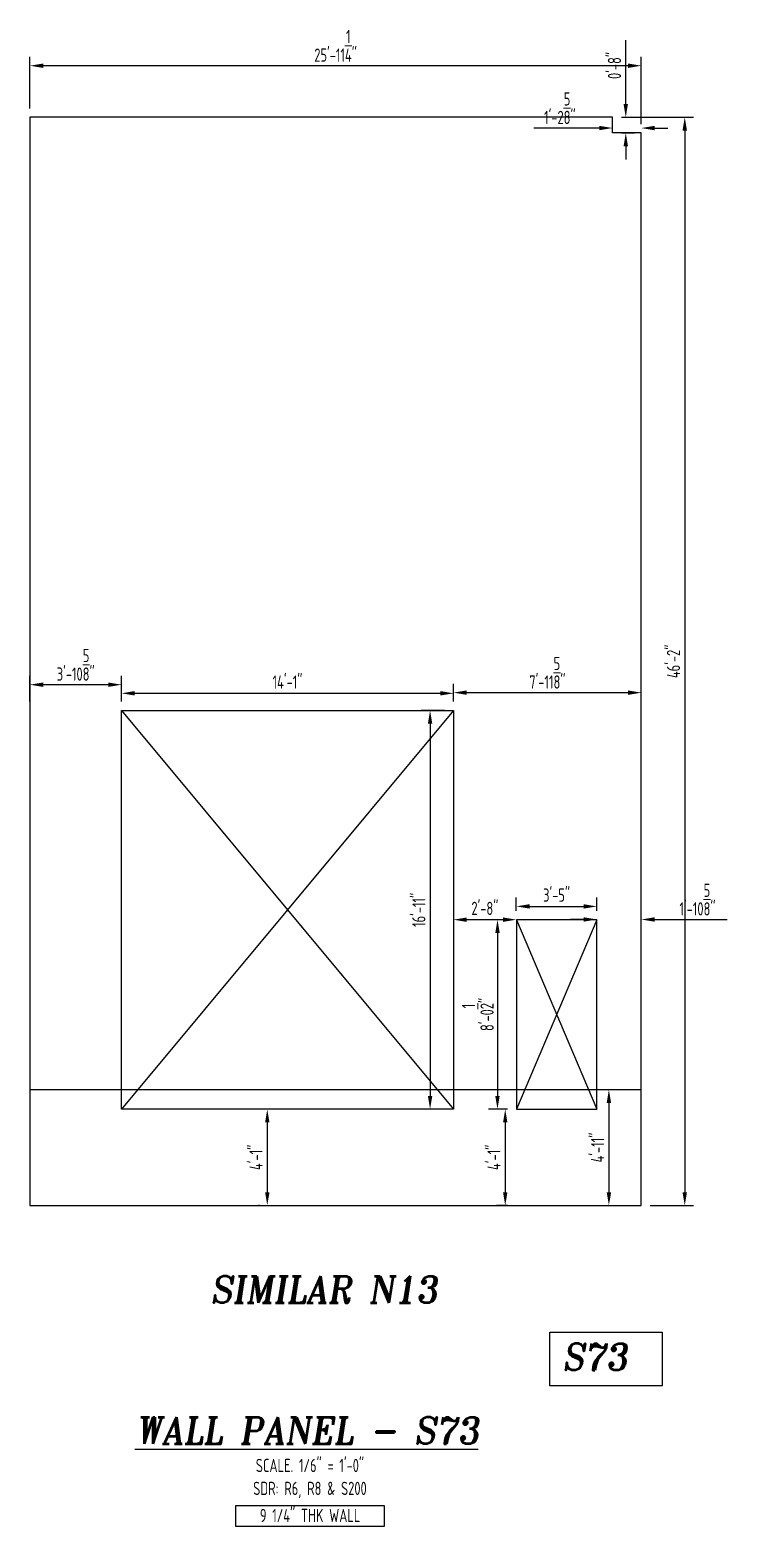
# Model space of a CAD drawing. Header units: inches. Extents: x 10095 to 38568, y -2433 to 4174.
# Drawn here: x 31890 to 32249, y 1179 to 1940 of the extents above; entities that cross this region are included whole.
import ezdxf
from ezdxf.enums import TextEntityAlignment as Align

# ---------------------------------------------------------------- set-up
doc = ezdxf.new("R2010")
doc.units = ezdxf.units.IN
doc.header["$MEASUREMENT"] = 0
doc.layers.get('0').update_dxf_attribs({"linetype": 'CONTINUOUS'})
doc.layers.get('Defpoints').update_dxf_attribs({"linetype": 'CONTINUOUS'})
for name, color, linetype in [('0-25', 7, 'CONTINUOUS'), ('0-35', 3, 'CONTINUOUS'), ('0-35TEXT', 3, 'CONTINUOUS'), ('0-50', 10, 'CONTINUOUS'), ('Hatch', 253, 'CONTINUOUS')]:
    doc.layers.add(name, color=color, linetype=linetype)
doc.layers.add('COVER', color=6, linetype='CONTINUOUS', lineweight=0, plot=False)
doc.styles.add('AR', font='ARCHQUIK.shx', dxfattribs={"width": 0.8})
doc.styles.add('ROMANT', font='romant')
doc.dimstyles.new('CADS_DIM_48', dxfattribs={"dimscale": 48, "dimtxt": 0.09375, "dimasz": 0.09375, "dimexe": 0.0625, "dimexo": 0.0625, "dimgap": 0.09375, "dimtad": 0, "dimtih": 1, "dimtoh": 1, "dimzin": 1, "dimdsep": 46, "dimlunit": 4, "dimtxsty": 'AR', "dimblk": 'CLOSED', "dimcen": 0.1875, "dimadec": 0, "dimazin": 0, "dimtfac": 1, "dimtofl": 0, "dimtmove": 0, "dimatfit": 1, "dimldrblk": 'DOTBLANK', "dimfxl": 1, "dimtzin": 0, "dimarcsym": 0})

# ---------------------------------------------------------------- blocks, each defined once
blk = doc.blocks.new('*D253')
at = {"layer": 'COVER', "color": 0, "lineweight": -2, "transparency": 16777216}
for p, q in [((32179.83, 1890.29), (32146.42, 1890.29)), ((32186.58, 1892.27), (32186.58, 1894.79)), ((32201.21, 1892.27), (32201.21, 1894.79)), ((32207.96, 1890.29), (32214.71, 1890.29))]:
    blk.add_line(p, q, dxfattribs=at)
at = {"layer": 'COVER', "color": 0, "transparency": 16777216}
for points in [[(32179.83, 1891.41), (32179.83, 1889.16), (32186.58, 1890.29)], [(32207.96, 1891.41), (32207.96, 1889.16), (32201.21, 1890.29)]]:
    blk.add_solid(points, dxfattribs=at)
at = {"layer": 'Defpoints', "color": 0, "transparency": 16777216}
for p in [(32186.58, 1890.29), (32186.58, 1887.77), (32201.21, 1887.77)]:
    blk.add_point(p, dxfattribs=at)
at = {"layer": 'COVER', "color": 0, "transparency": 16777216, "insert": (32159.75, 1900.41), "char_height": 6.75, "attachment_point": 5, "style": 'AR'}
blk.add_mtext('1\'-2{\\H1.000000x;\\S5/8;}"', dxfattribs=at)
blk = doc.blocks.new('_DotBlank')
at = {"layer": '0-35', "color": 0, "lineweight": -2}
blk.add_line((-0.5, 0), (-1, 0), dxfattribs=at)
blk.add_circle((0, 0), 0.5, dxfattribs=at)
blk = doc.blocks.new('*D254')
at = {"layer": 'COVER', "color": 0, "lineweight": -2, "transparency": 16777216}
for p, q in [((32193.29, 1902.52), (32193.29, 1934.99)), ((32191.08, 1895.77), (32197.79, 1895.77)), ((32191.08, 1887.77), (32197.79, 1887.77)), ((32193.29, 1881.02), (32193.29, 1874.27))]:
    blk.add_line(p, q, dxfattribs=at)
at = {"layer": 'COVER', "color": 0, "transparency": 16777216}
for points in [[(32192.16, 1902.52), (32194.41, 1902.52), (32193.29, 1895.77)], [(32192.16, 1881.02), (32194.41, 1881.02), (32193.29, 1887.77)]]:
    blk.add_solid(points, dxfattribs=at)
at = {"layer": 'Defpoints', "color": 0, "transparency": 16777216}
for p in [(32186.58, 1895.77), (32193.29, 1895.77), (32186.58, 1887.77)]:
    blk.add_point(p, dxfattribs=at)
at = {"layer": 'COVER', "color": 0, "transparency": 16777216, "insert": (32187.55, 1922.13), "char_height": 6.75, "attachment_point": 5, "rotation": 90, "style": 'AR'}
blk.add_mtext('0\'-8"', dxfattribs=at)
blk = doc.blocks.new('*D255')
at = {"layer": 'COVER', "color": 0, "lineweight": -2, "transparency": 16777216}
for p, q in [((31889.96, 1900.27), (31889.96, 1926.51)), ((32194.46, 1922.01), (31896.71, 1922.01)), ((32201.21, 1892.27), (32201.21, 1926.51))]:
    blk.add_line(p, q, dxfattribs=at)
at = {"layer": 'COVER', "color": 0, "transparency": 16777216}
for points in [[(31896.71, 1923.14), (31896.71, 1920.89), (31889.96, 1922.01)], [(32194.46, 1923.14), (32194.46, 1920.89), (32201.21, 1922.01)]]:
    blk.add_solid(points, dxfattribs=at)
at = {"layer": 'Defpoints', "color": 0, "transparency": 16777216}
for p in [(31889.96, 1922.01), (31889.96, 1895.77), (32201.21, 1887.77)]:
    blk.add_point(p, dxfattribs=at)
at = {"layer": 'COVER', "color": 0, "transparency": 16777216, "insert": (32045.58, 1932.14), "char_height": 6.75, "attachment_point": 5, "style": 'AR'}
blk.add_mtext('25\'-11{\\H1.000000x;\\S1/4;}"', dxfattribs=at)
blk = doc.blocks.new('*D256')
at = {"layer": 'COVER', "color": 0, "lineweight": -2, "transparency": 16777216}
for p, q in [((32191.08, 1895.77), (32227.82, 1895.77)), ((32223.32, 1889.02), (32223.32, 1348.52)), ((32205.71, 1341.77), (32227.82, 1341.77))]:
    blk.add_line(p, q, dxfattribs=at)
at = {"layer": 'COVER', "color": 0, "transparency": 16777216}
for points in [[(32222.19, 1889.02), (32224.44, 1889.02), (32223.32, 1895.77)], [(32222.19, 1348.52), (32224.44, 1348.52), (32223.32, 1341.77)]]:
    blk.add_solid(points, dxfattribs=at)
at = {"layer": 'Defpoints', "color": 0, "transparency": 16777216}
for p in [(32186.58, 1895.77), (32201.21, 1341.77), (32223.32, 1341.77)]:
    blk.add_point(p, dxfattribs=at)
at = {"layer": 'COVER', "color": 0, "transparency": 16777216, "insert": (32217.58, 1618.77), "char_height": 6.75, "attachment_point": 5, "rotation": 90, "style": 'AR'}
blk.add_mtext('46\'-2"', dxfattribs=at)
blk = doc.blocks.new('*D257')
at = {"layer": 'COVER', "color": 0, "lineweight": -2, "transparency": 16777216}
for p, q in [((32184.7, 1394.02), (32184.7, 1348.52)), ((32188.64, 1400.77), (32189.2, 1400.77)), ((32188.64, 1341.77), (32189.2, 1341.77))]:
    blk.add_line(p, q, dxfattribs=at)
at = {"layer": 'COVER', "color": 0, "transparency": 16777216}
for points in [[(32183.58, 1394.02), (32185.83, 1394.02), (32184.7, 1400.77)], [(32183.58, 1348.52), (32185.83, 1348.52), (32184.7, 1341.77)]]:
    blk.add_solid(points, dxfattribs=at)
at = {"layer": 'Defpoints', "color": 0, "transparency": 16777216}
for p in [(32184.14, 1400.77), (32184.14, 1341.77), (32184.7, 1341.77)]:
    blk.add_point(p, dxfattribs=at)
at = {"layer": 'COVER', "color": 0, "transparency": 16777216, "insert": (32178.96, 1371.27), "char_height": 6.75, "attachment_point": 5, "rotation": 90, "style": 'AR'}
blk.add_mtext('4\'-11"', dxfattribs=at)
blk = doc.blocks.new('*D258')
at = {"layer": 'COVER', "color": 0, "lineweight": -2, "transparency": 16777216}
for p, q in [((32006.79, 1390.77), (32006.29, 1390.77)), ((32010.79, 1384.02), (32010.79, 1348.52)), ((32006.79, 1341.77), (32006.29, 1341.77))]:
    blk.add_line(p, q, dxfattribs=at)
at = {"layer": 'COVER', "color": 0, "transparency": 16777216}
for points in [[(32009.67, 1384.02), (32011.92, 1384.02), (32010.79, 1390.77)], [(32009.67, 1348.52), (32011.92, 1348.52), (32010.79, 1341.77)]]:
    blk.add_solid(points, dxfattribs=at)
at = {"layer": 'Defpoints', "color": 0, "transparency": 16777216}
for p in [(32011.29, 1390.77), (32010.79, 1341.77), (32011.29, 1341.77)]:
    blk.add_point(p, dxfattribs=at)
at = {"layer": 'COVER', "color": 0, "transparency": 16777216, "insert": (32005.05, 1366.27), "char_height": 6.75, "attachment_point": 5, "rotation": 90, "style": 'AR'}
blk.add_mtext('4\'-1"', dxfattribs=at)
blk = doc.blocks.new('*D259')
at = {"layer": 'COVER', "color": 0, "lineweight": -2, "transparency": 16777216}
for p, q in [((31889.96, 1598.27), (31889.96, 1611.39)), ((31936.58, 1598.27), (31936.58, 1611.39)), ((31929.83, 1606.89), (31896.71, 1606.89))]:
    blk.add_line(p, q, dxfattribs=at)
at = {"layer": 'COVER', "color": 0, "transparency": 16777216}
for points in [[(31896.71, 1608.02), (31896.71, 1605.77), (31889.96, 1606.89)], [(31929.83, 1608.02), (31929.83, 1605.77), (31936.58, 1606.89)]]:
    blk.add_solid(points, dxfattribs=at)
at = {"layer": 'Defpoints', "color": 0, "transparency": 16777216}
for p in [(31889.96, 1606.89), (31889.96, 1593.77), (31936.58, 1593.77)]:
    blk.add_point(p, dxfattribs=at)
at = {"layer": 'COVER', "color": 0, "transparency": 16777216, "insert": (31913.27, 1617.02), "char_height": 6.75, "attachment_point": 5, "style": 'AR'}
blk.add_mtext('3\'-10{\\H1.000000x;\\S5/8;}"', dxfattribs=at)
blk = doc.blocks.new('*D260')
at = {"layer": 'COVER', "color": 0, "lineweight": -2, "transparency": 16777216}
for p, q in [((31936.58, 1598.27), (31936.58, 1607.01)), ((31943.33, 1602.51), (32098.83, 1602.51)), ((32105.58, 1598.27), (32105.58, 1607.01))]:
    blk.add_line(p, q, dxfattribs=at)
at = {"layer": 'COVER', "color": 0, "transparency": 16777216}
for points in [[(31943.33, 1603.63), (31943.33, 1601.38), (31936.58, 1602.51)], [(32098.83, 1603.63), (32098.83, 1601.38), (32105.58, 1602.51)]]:
    blk.add_solid(points, dxfattribs=at)
at = {"layer": 'Defpoints', "color": 0, "transparency": 16777216}
for p in [(32105.58, 1602.51), (31936.58, 1593.77), (32105.58, 1593.77)]:
    blk.add_point(p, dxfattribs=at)
at = {"layer": 'COVER', "color": 0, "transparency": 16777216, "insert": (32021.08, 1608.25), "char_height": 6.75, "attachment_point": 5, "style": 'AR'}
blk.add_mtext('14\'-1"', dxfattribs=at)
blk = doc.blocks.new('*D261')
at = {"layer": 'COVER', "color": 0, "lineweight": -2, "transparency": 16777216}
for p, q in [((32105.58, 1598.27), (32105.58, 1607.35)), ((32201.21, 1598.27), (32201.21, 1607.35)), ((32112.33, 1602.85), (32194.46, 1602.85))]:
    blk.add_line(p, q, dxfattribs=at)
at = {"layer": 'COVER', "color": 0, "transparency": 16777216}
for points in [[(32112.33, 1603.97), (32112.33, 1601.72), (32105.58, 1602.85)], [(32194.46, 1603.97), (32194.46, 1601.72), (32201.21, 1602.85)]]:
    blk.add_solid(points, dxfattribs=at)
at = {"layer": 'Defpoints', "color": 0, "transparency": 16777216}
for p in [(32201.21, 1602.85), (32105.58, 1593.77), (32201.21, 1593.77)]:
    blk.add_point(p, dxfattribs=at)
at = {"layer": 'COVER', "color": 0, "transparency": 16777216, "insert": (32153.4, 1612.97), "char_height": 6.75, "attachment_point": 5, "style": 'AR'}
blk.add_mtext('7\'-11{\\H1.000000x;\\S5/8;}"', dxfattribs=at)
blk = doc.blocks.new('*D262')
at = {"layer": 'COVER', "color": 0, "lineweight": -2, "transparency": 16777216}
for p, q in [((32133.08, 1487.27), (32123.48, 1487.27)), ((32127.98, 1480.52), (32127.98, 1397.52)), ((32133.08, 1390.77), (32123.48, 1390.77))]:
    blk.add_line(p, q, dxfattribs=at)
at = {"layer": 'COVER', "color": 0, "transparency": 16777216}
for points in [[(32126.86, 1480.52), (32129.11, 1480.52), (32127.98, 1487.27)], [(32126.86, 1397.52), (32129.11, 1397.52), (32127.98, 1390.77)]]:
    blk.add_solid(points, dxfattribs=at)
at = {"layer": 'Defpoints', "color": 0, "transparency": 16777216}
for p in [(32137.58, 1487.27), (32127.98, 1390.77), (32137.58, 1390.77)]:
    blk.add_point(p, dxfattribs=at)
at = {"layer": 'COVER', "color": 0, "transparency": 16777216, "insert": (32117.97, 1439.02), "char_height": 6.75, "attachment_point": 5, "rotation": 90, "style": 'AR'}
blk.add_mtext('8\'-0{\\H1.000000x;\\S1/2;}"', dxfattribs=at)
blk = doc.blocks.new('*D263')
at = {"layer": 'COVER', "color": 0, "lineweight": -2, "transparency": 16777216}
for p, q in [((32137.58, 1491.77), (32137.58, 1498.52)), ((32144.33, 1494.02), (32171.83, 1494.02)), ((32178.58, 1491.77), (32178.58, 1498.52))]:
    blk.add_line(p, q, dxfattribs=at)
at = {"layer": 'COVER', "color": 0, "transparency": 16777216}
for points in [[(32144.33, 1495.15), (32144.33, 1492.9), (32137.58, 1494.02)], [(32171.83, 1495.15), (32171.83, 1492.9), (32178.58, 1494.02)]]:
    blk.add_solid(points, dxfattribs=at)
at = {"layer": 'Defpoints', "color": 0, "transparency": 16777216}
for p in [(32178.58, 1494.02), (32137.58, 1487.27), (32178.58, 1487.27)]:
    blk.add_point(p, dxfattribs=at)
at = {"layer": 'COVER', "color": 0, "transparency": 16777216, "insert": (32158.08, 1499.77), "char_height": 6.75, "attachment_point": 5, "style": 'AR'}
blk.add_mtext('3\'-5"', dxfattribs=at)
blk = doc.blocks.new('*D264')
at = {"layer": 'COVER', "color": 0, "lineweight": -2, "transparency": 16777216}
blk.add_line((32130.83, 1487.27), (32112.33, 1487.27), dxfattribs=at)
at = {"layer": 'COVER', "color": 0, "transparency": 16777216}
for points in [[(32112.33, 1488.39), (32112.33, 1486.14), (32105.58, 1487.27)], [(32130.83, 1488.39), (32130.83, 1486.14), (32137.58, 1487.27)]]:
    blk.add_solid(points, dxfattribs=at)
at = {"layer": 'Defpoints', "color": 0, "transparency": 16777216}
for p in [(32105.58, 1487.27), (32105.58, 1487.27), (32137.58, 1487.27)]:
    blk.add_point(p, dxfattribs=at)
at = {"layer": 'COVER', "color": 0, "transparency": 16777216, "insert": (32121.58, 1493.01), "char_height": 6.75, "attachment_point": 5, "style": 'AR'}
blk.add_mtext('2\'-8"', dxfattribs=at)
blk = doc.blocks.new('*D265')
at = {"layer": 'COVER', "color": 0, "lineweight": -2, "transparency": 16777216}
for p, q in [((32171.83, 1487.36), (32165.08, 1487.36)), ((32178.58, 1491.77), (32178.58, 1491.86)), ((32201.21, 1491.77), (32201.21, 1491.86)), ((32207.96, 1487.36), (32244.9, 1487.36))]:
    blk.add_line(p, q, dxfattribs=at)
at = {"layer": 'COVER', "color": 0, "transparency": 16777216}
for points in [[(32171.83, 1488.49), (32171.83, 1486.24), (32178.58, 1487.36)], [(32207.96, 1488.49), (32207.96, 1486.24), (32201.21, 1487.36)]]:
    blk.add_solid(points, dxfattribs=at)
at = {"layer": 'Defpoints', "color": 0, "transparency": 16777216}
for p in [(32178.58, 1487.27), (32201.21, 1487.36), (32201.21, 1487.27)]:
    blk.add_point(p, dxfattribs=at)
at = {"layer": 'COVER', "color": 0, "transparency": 16777216, "insert": (32229.81, 1497.49), "char_height": 6.75, "attachment_point": 5, "style": 'AR'}
blk.add_mtext('1\'-10{\\H1.000000x;\\S5/8;}"', dxfattribs=at)
blk = doc.blocks.new('*D266')
at = {"layer": 'COVER', "color": 0, "lineweight": -2, "transparency": 16777216}
for p, q in [((32133.08, 1390.77), (32127.43, 1390.77)), ((32131.93, 1384.02), (32131.93, 1348.52)), ((32133.08, 1341.77), (32127.43, 1341.77))]:
    blk.add_line(p, q, dxfattribs=at)
at = {"layer": 'COVER', "color": 0, "transparency": 16777216}
for points in [[(32130.8, 1384.02), (32133.05, 1384.02), (32131.93, 1390.77)], [(32130.8, 1348.52), (32133.05, 1348.52), (32131.93, 1341.77)]]:
    blk.add_solid(points, dxfattribs=at)
at = {"layer": 'Defpoints', "color": 0, "transparency": 16777216}
for p in [(32137.58, 1390.77), (32131.93, 1341.77), (32137.58, 1341.77)]:
    blk.add_point(p, dxfattribs=at)
at = {"layer": 'COVER', "color": 0, "transparency": 16777216, "insert": (32126.18, 1366.27), "char_height": 6.75, "attachment_point": 5, "rotation": 90, "style": 'AR'}
blk.add_mtext('4\'-1"', dxfattribs=at)
blk = doc.blocks.new('*D267')
at = {"layer": 'COVER', "color": 0, "lineweight": -2, "transparency": 16777216}
for p, q in [((32101.08, 1593.77), (32089.17, 1593.77)), ((32093.67, 1587.02), (32093.67, 1397.52)), ((32101.08, 1390.77), (32089.17, 1390.77))]:
    blk.add_line(p, q, dxfattribs=at)
at = {"layer": 'COVER', "color": 0, "transparency": 16777216}
for points in [[(32092.55, 1587.02), (32094.8, 1587.02), (32093.67, 1593.77)], [(32092.55, 1397.52), (32094.8, 1397.52), (32093.67, 1390.77)]]:
    blk.add_solid(points, dxfattribs=at)
at = {"layer": 'Defpoints', "color": 0, "transparency": 16777216}
for p in [(32105.58, 1593.77), (32093.67, 1390.77), (32105.58, 1390.77)]:
    blk.add_point(p, dxfattribs=at)
at = {"layer": 'COVER', "color": 0, "transparency": 16777216, "insert": (32087.93, 1492.27), "char_height": 6.75, "attachment_point": 5, "rotation": 90, "style": 'AR'}
blk.add_mtext('16\'-11"', dxfattribs=at)

msp = doc.modelspace()

# ---------------------------------------------------------------- linework, layer by layer
at = {"layer": '0-25'}
for points in [[(32105.58283, 1593.76645), (31936.58283, 1390.76645)], [(31936.58283, 1593.76645), (32105.58283, 1390.76645)], [(32178.58283, 1487.26645), (32137.58283, 1390.76645)], [(32137.58283, 1487.26645), (32178.58283, 1390.76645)]]:
    msp.add_lwpolyline(points, dxfattribs=at)
at = {"layer": '0-35'}
for points in [[(32186.58283, 1895.76645), (31889.95783, 1895.76645), (31889.95783, 1341.76645), (32201.20783, 1341.76645), (32201.20783, 1887.76645), (32186.58283, 1887.76645)], [(32105.58283, 1593.76645), (32105.58283, 1390.76645), (31936.58283, 1390.76645), (31936.58283, 1593.76645)], [(32178.58283, 1487.26645), (32137.58283, 1487.26645), (32137.58283, 1390.76645), (32178.58283, 1390.76645)], [(32154.69655, 1277.34148), (32211.8823, 1277.34148), (32211.8823, 1249.92417), (32154.69655, 1249.92417)]]:
    msp.add_lwpolyline(points, close=True, dxfattribs=at)
at = {"layer": '0-50'}
msp.add_lwpolyline([(32070.46451, 1188.90763), (31994.57767, 1188.90763), (31994.57767, 1178.55127), (32070.46451, 1178.55127)], close=True, dxfattribs=at)
at = {"layer": 'Hatch'}
msp.add_line((31889.95783, 1400.76645), (32201.20783, 1400.76645), dxfattribs=at)

# ---------------------------------------------------------------- texts
at = {"color": 7, "linetype": 'Continuous', "style": 'ROMANT', "oblique": 9, "width": 0.95}
msp.add_text('%%UWALL PANEL - S73', height=13.5, dxfattribs=at).set_placement((32031.14921, 1220.47954), align=Align.CENTER)
at = {"layer": '0-35TEXT', "style": 'AR', "width": 0.8}
for s, p in [('SCALE. 1/6" = 1\'-0"', (32032.52109, 1206.03264)), ('SDR: R6, R8 & S200', (32032.52109, 1194.36445)), ('9 1/4" THK WALL', (32032.59801, 1180.57643))]:
    msp.add_text(s, height=6.7498312, dxfattribs=at).set_placement(p, align=Align.CENTER)
at = {"layer": 'COVER', "style": 'ROMANT', "oblique": 9, "width": 0.95}
for s, p in [('SIMILAR N13', (32039.66822, 1292.26942)), ('S73', (32177.57055, 1257.95475))]:
    msp.add_text(s, height=13.5, dxfattribs=at).set_placement(p, align=Align.CENTER)

# ---------------------------------------------------------------- dimensions: what is measured, and where the dimension line sits
at = {"layer": 'COVER'}
for base, p1, p2, angle, picture, middle in [((31889.95783, 1922.01126), (32201.20783, 1887.76645), (31889.95783, 1895.76645), 180, '*D255', (32045.58283, 1932.13626)), ((32193.28825, 1895.76645), (32186.58283, 1887.76645), (32186.58283, 1895.76645), 90, '*D254', (32187.54687, 1922.13024)), ((32186.58283, 1890.28892), (32201.20783, 1887.76645), (32186.58283, 1887.76645), 180, '*D253', (32159.75352, 1900.41392)), ((32223.31701, 1341.76645), (32186.58283, 1895.76645), (32201.20783, 1341.76645), 90, '*D256', (32217.57563, 1618.76645)), ((32093.67449, 1390.76645), (32105.58283, 1593.76645), (32105.58283, 1390.76645), 90, '*D267', (32087.93311, 1492.26645)), ((32127.98002, 1390.76645), (32137.58283, 1487.26645), (32137.58283, 1390.76645), 90, '*D262', (32117.9714, 1439.01645)), ((32184.70087, 1341.76645), (32184.14185, 1400.76645), (32184.14185, 1341.76645), 90, '*D257', (32178.95949, 1371.26645)), ((32010.79171, 1341.76645), (32011.29471, 1390.76645), (32011.29471, 1341.76645), 90, '*D258', (32005.05033, 1366.26645)), ((32131.92511, 1341.76645), (32137.58283, 1390.76645), (32137.58283, 1341.76645), 90, '*D266', (32126.18373, 1366.26645))]:
    dim = msp.add_linear_dim(base=base, p1=p1, p2=p2, angle=angle, dimstyle='CADS_DIM_48', override={"dimscale": 72, "dimgap": 0.03125, "dimtad": 1, "dimtih": 0, "dimtoh": 0, "dimdec": 3, "dimtdec": 3}, dxfattribs=at)
    dim.commit()
    dim.dimension.update_dxf_attribs({"geometry": picture, "text_midpoint": middle})
for base, p2, picture, middle in [((31889.95783, 1606.89145), (31889.95783, 1593.76645), '*D259', (31913.27033, 1606.89145)), ((32105.58283, 1602.50783), (32105.58283, 1593.76645), '*D260', (32021.08283, 1602.50783))]:
    dim = msp.add_linear_dim(base=base, p1=(31936.58283, 1593.76645), p2=p2, dimstyle='CADS_DIM_48', override={"dimscale": 72, "dimgap": 0.03125, "dimtad": 1, "dimtih": 0, "dimtoh": 0, "dimdec": 3, "dimtdec": 3}, dxfattribs=at)
    dim.commit()
    dim.dimension.update_dxf_attribs({"geometry": picture, "text_midpoint": middle, "dimtype": 160})
for base, p1, p2, picture, middle in [((32201.20783, 1602.84696), (32105.58283, 1593.76645), (32201.20783, 1593.76645), '*D261', (32153.39533, 1612.97196)), ((32178.58283, 1494.02393), (32137.58283, 1487.26645), (32178.58283, 1487.26645), '*D263', (32158.08283, 1499.76531)), ((32201.20783, 1487.36173), (32178.58283, 1487.26645), (32201.20783, 1487.26645), '*D265', (32229.80611, 1497.48673)), ((32105.58283, 1487.26645), (32137.58283, 1487.26645), (32105.58283, 1487.26645), '*D264', (32121.58283, 1493.00783))]:
    dim = msp.add_linear_dim(base=base, p1=p1, p2=p2, dimstyle='CADS_DIM_48', override={"dimscale": 72, "dimgap": 0.03125, "dimtad": 1, "dimtih": 0, "dimtoh": 0, "dimdec": 3, "dimtdec": 3}, dxfattribs=at)
    dim.commit()
    dim.dimension.update_dxf_attribs({"geometry": picture, "text_midpoint": middle})

doc.saveas('drawing.dxf')
